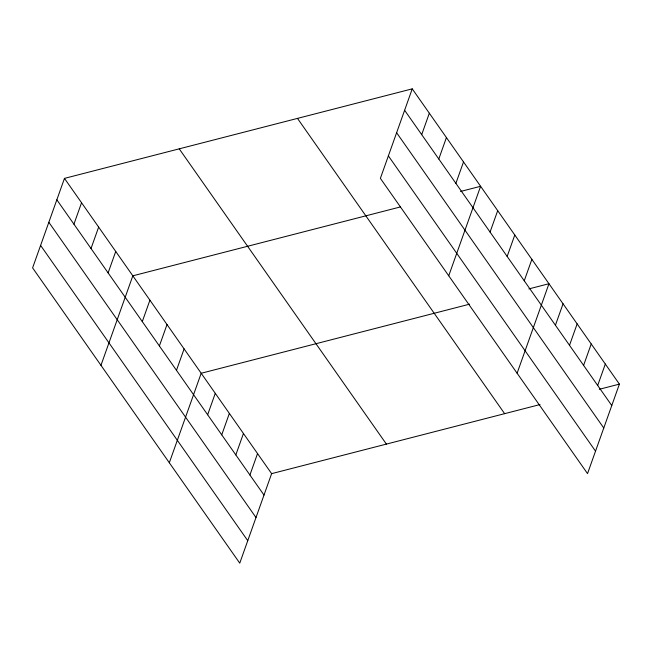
<?xml version="1.0" encoding="UTF-8"?>
<svg xmlns="http://www.w3.org/2000/svg" width="652" height="652" viewBox="0 0 652 652"><rect width="100%" height="100%" fill="white"/><g stroke="black" fill="none" stroke-linecap="round" stroke-linejoin="round"><path stroke-width="0.98" d="M64.466 178.387L32.6 267.882L239.757 563.149L271.623 473.645L64.466 178.387L412.243 88.851L619.4 384.118L587.533 473.613L380.377 178.355L412.243 88.851M73.929 224.166L81.557 202.739M91.019 248.526L98.648 227.1M108.11 272.886L115.738 251.46M100.962 365.316L132.829 275.82L400.271 206.969M142.291 321.607L149.919 300.181M159.381 345.967L167.01 324.541M176.472 370.32L184.1 348.901M169.324 462.757L201.191 373.262L469.587 304.166M207.646 414.762L215.274 393.335M221.737 434.835L229.365 413.417M235.82 454.917L243.449 433.49M249.912 474.99L257.54 453.572M421.705 134.638L429.334 113.212M438.796 158.998L446.424 137.572M455.887 183.359L463.515 161.932M448.739 275.788L480.606 186.293L460.524 191.46M490.068 232.071L497.696 210.653M507.158 256.432L514.787 235.013M524.249 280.792L531.877 259.366M517.101 373.229L548.968 283.726L528.886 288.901M555.423 325.234L563.051 303.808M569.514 345.307L577.142 323.881M583.597 365.389L591.225 343.963M597.688 385.462L605.317 364.044M271.623 473.645L540.019 404.558M599.318 389.293L619.4 384.118M404.615 110.278L611.772 405.544M396.62 132.739L603.768 428.005M388.372 155.885L595.529 451.151M297.475 118.395L504.632 413.661M179.235 148.835L386.392 444.102M56.838 199.805L263.995 495.072M48.843 222.275L256 517.533M40.595 245.413L247.752 540.679"/></g></svg>
